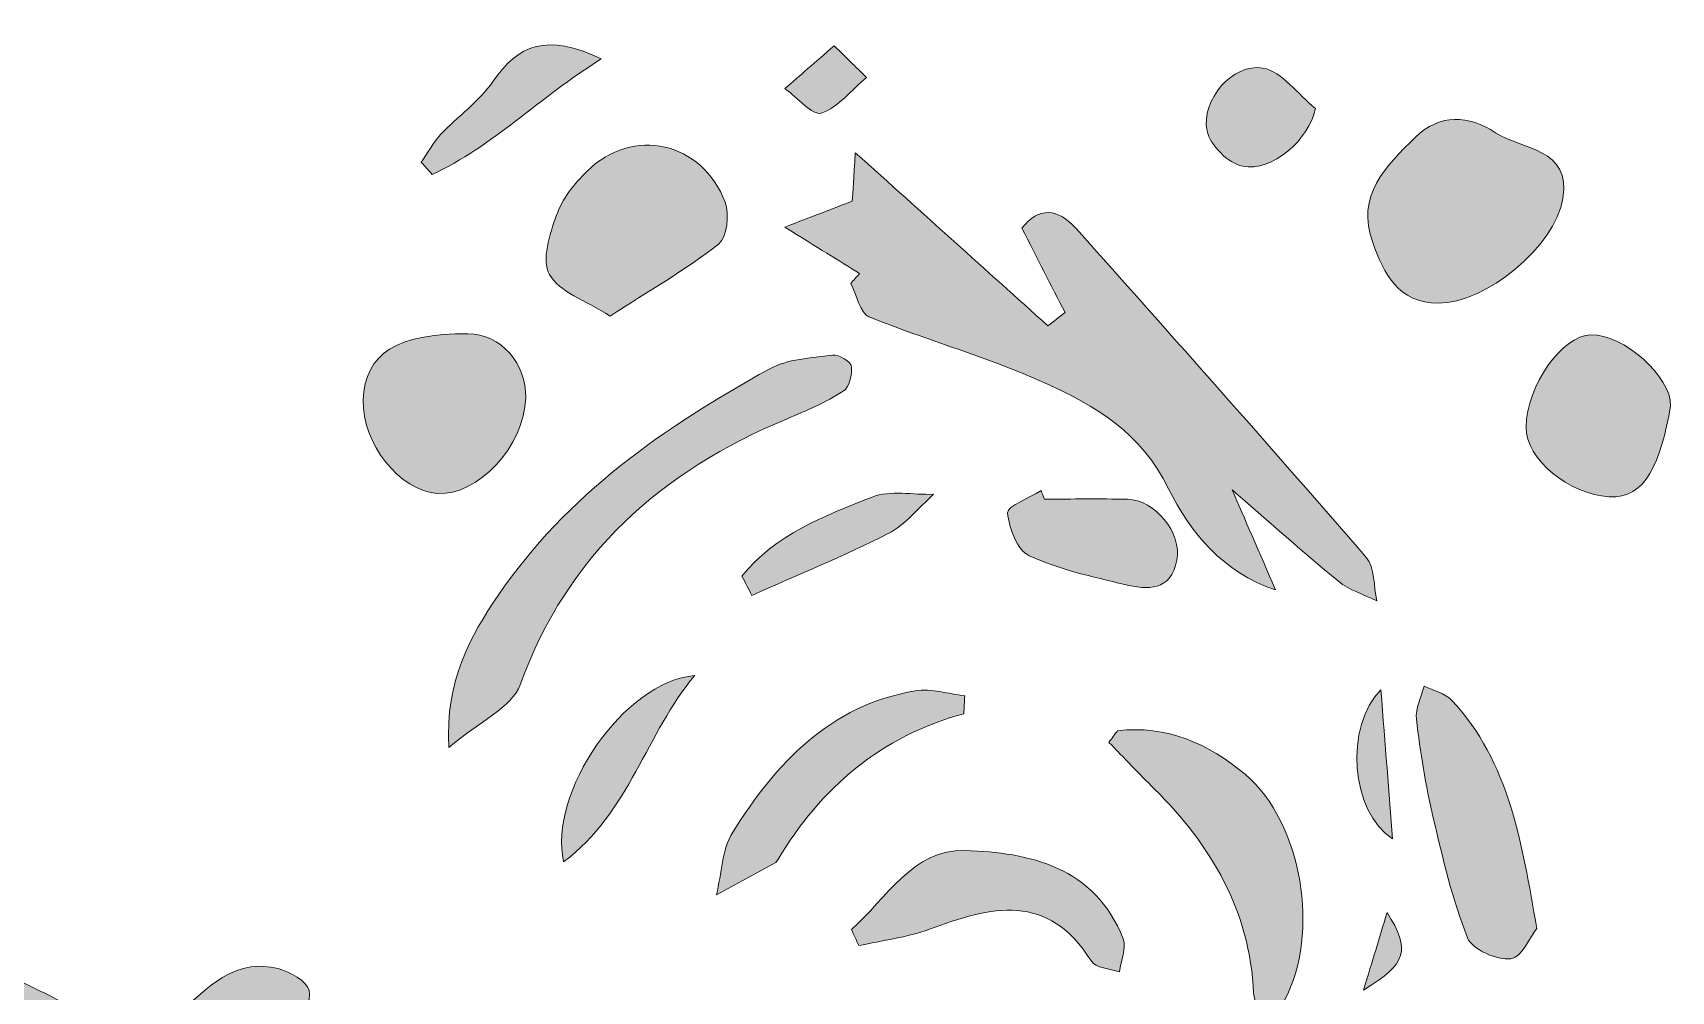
# Model space of a CAD drawing. Header units: centimetres. Extents: x -3.2 to 24.3, y 7.3 to 22.4.
# Drawn here: x 1.26 to 5.008, y 18.617 to 20.809 of the extents above; entities that cross this region are included whole.
import ezdxf

# ---------------------------------------------------------------- set-up
doc = ezdxf.new("R2010")
doc.units = ezdxf.units.CM
doc.header["$MEASUREMENT"] = 0
doc.layers.add('Layer 1', color=7, linetype='Continuous', lineweight=0)

msp = doc.modelspace()

# ---------------------------------------------------------------- hatches: boundary and pattern name
at = {"layer": 'Layer 1', "true_color": 0x000000, "transparency": 33554687}
h = msp.add_hatch(color=18, dxfattribs=at)
h.dxf.hatch_style = 2
edge = h.paths.add_edge_path()
edge.add_spline(control_points=[(2.5601, 20.7492), (2.4165, 20.6603), (2.3116, 20.5484), (2.1735, 20.4853), (2.1651, 20.4945), (2.1568, 20.5036), (2.1484, 20.5128), (2.1628, 20.534), (2.1748, 20.5577), (2.1922, 20.5761), (2.2315, 20.6178), (2.2812, 20.6517), (2.3128, 20.6982), (2.3694, 20.7815), (2.4357, 20.8091), (2.5601, 20.7492)], knot_values=[0, 0, 0, 0, 1, 1, 1, 2, 2, 2, 3, 3, 3, 4, 4, 4, 5, 5, 5, 5], degree=3, periodic=0)
h = msp.add_hatch(color=18, dxfattribs=at)
h.dxf.hatch_style = 2
edge = h.paths.add_edge_path()
edge.add_spline(control_points=[(3.093, 20.7793), (3.1267, 20.7465), (3.1469, 20.7269), (3.1671, 20.7072), (3.133, 20.6784), (3.1026, 20.6389), (3.0633, 20.6254), (3.0443, 20.6189), (3.0085, 20.6612), (2.9803, 20.6814), (3.0147, 20.7113), (3.0491, 20.7412), (3.093, 20.7793)], knot_values=[0, 0, 0, 0, 1, 1, 1, 2, 2, 2, 3, 3, 3, 4, 4, 4, 4], degree=3, periodic=0)
h = msp.add_hatch(color=18, dxfattribs=at)
h.dxf.hatch_style = 2
edge = h.paths.add_edge_path()
edge.add_spline(control_points=[(4.194, 20.6358), (4.1797, 20.5645), (4.0945, 20.4909), (4.0276, 20.5037), (3.9953, 20.5098), (3.9528, 20.5523), (3.9461, 20.5848), (3.9315, 20.6548), (4.0052, 20.7406), (4.0736, 20.7283), (4.1178, 20.7203), (4.1542, 20.6682), (4.194, 20.6358)], knot_values=[0, 0, 0, 0, 1, 1, 1, 2, 2, 2, 3, 3, 3, 4, 4, 4, 4], degree=3, periodic=0)
h = msp.add_hatch(color=18, dxfattribs=at)
h.dxf.hatch_style = 2
edge = h.paths.add_edge_path()
edge.add_spline(control_points=[(4.4756, 20.191), (4.3828, 20.1905), (4.3514, 20.2586), (4.3253, 20.3291), (4.2853, 20.437), (4.3559, 20.5041), (4.4222, 20.5696), (4.4786, 20.6252), (4.5446, 20.6211), (4.6062, 20.5805), (4.6669, 20.5406), (4.779, 20.5466), (4.7603, 20.43), (4.7428, 20.32), (4.5814, 20.189), (4.4756, 20.191)], knot_values=[0, 0, 0, 0, 1, 1, 1, 2, 2, 2, 3, 3, 3, 4, 4, 4, 5, 5, 5, 5], degree=3, periodic=0)
h = msp.add_hatch(color=18, dxfattribs=at)
h.dxf.hatch_style = 2
edge = h.paths.add_edge_path()
edge.add_spline(control_points=[(2.5803, 20.1613), (2.523, 20.198), (2.4635, 20.2167), (2.4414, 20.2563), (2.4231, 20.2889), (2.4421, 20.3488), (2.4577, 20.3919), (2.4712, 20.4293), (2.4988, 20.4644), (2.5278, 20.4929), (2.6321, 20.5954), (2.7913, 20.5603), (2.8436, 20.4214), (2.8539, 20.394), (2.8479, 20.3406), (2.8287, 20.3257), (2.7527, 20.2667), (2.6684, 20.2182), (2.5803, 20.1613)], knot_values=[0, 0, 0, 0, 1, 1, 1, 2, 2, 2, 3, 3, 3, 4, 4, 4, 5, 5, 5, 6, 6, 6, 6], degree=3, periodic=0)
h = msp.add_hatch(color=18, dxfattribs=at)
h.dxf.hatch_style = 2
edge = h.paths.add_edge_path()
edge.add_spline(control_points=[(3.1512, 20.2583), (3.1035, 20.2879), (3.0557, 20.3175), (2.9798, 20.3646), (3.046, 20.3901), (3.0858, 20.4054), (3.1344, 20.424), (3.1357, 20.4443), (3.1377, 20.4766), (3.1413, 20.5349), (3.2986, 20.3936), (3.4403, 20.2662), (3.582, 20.1389), (3.5951, 20.149), (3.6082, 20.159), (3.6213, 20.169), (3.5893, 20.2316), (3.5573, 20.2941), (3.5226, 20.3619), (3.5605, 20.4128), (3.6061, 20.4068), (3.646, 20.3621), (3.8691, 20.1123), (4.0914, 19.8617), (4.3107, 19.6086), (4.3304, 19.5859), (4.327, 19.5431), (4.3343, 19.5096), (4.3048, 19.5244), (4.2715, 19.5344), (4.2466, 19.5547), (4.1621, 19.624), (4.0806, 19.6969), (4.0034, 19.7637), (4.0314, 19.6994), (4.0658, 19.6204), (4.103, 19.5349), (3.9825, 19.5743), (3.9058, 19.6679), (3.8582, 19.7661), (3.7957, 19.8949), (3.6895, 19.9567), (3.5745, 20.0085), (3.4442, 20.0672), (3.305, 20.106), (3.1722, 20.1597), (3.1516, 20.1681), (3.1444, 20.2098), (3.131, 20.236), (3.1377, 20.2434), (3.1445, 20.2509), (3.1512, 20.2583)], knot_values=[0, 0, 0, 0, 1, 1, 1, 2, 2, 2, 3, 3, 3, 4, 4, 4, 5, 5, 5, 6, 6, 6, 7, 7, 7, 8, 8, 8, 9, 9, 9, 10, 10, 10, 11, 11, 11, 12, 12, 12, 13, 13, 13, 14, 14, 14, 15, 15, 15, 16, 16, 16, 17, 17, 17, 17], degree=3, periodic=0)
h = msp.add_hatch(color=18, dxfattribs=at)
h.dxf.hatch_style = 2
edge = h.paths.add_edge_path()
edge.add_spline(control_points=[(2.0155, 19.9691), (2.0196, 20.0756), (2.0926, 20.1217), (2.2557, 20.1207), (2.3297, 20.1202), (2.3891, 20.0539), (2.3873, 19.9738), (2.3848, 19.8648), (2.2782, 19.7496), (2.1852, 19.7555), (2.0994, 19.7609), (2.0116, 19.8714), (2.0155, 19.9691)], knot_values=[0, 0, 0, 0, 1, 1, 1, 2, 2, 2, 3, 3, 3, 4, 4, 4, 4], degree=3, periodic=0)
h = msp.add_hatch(color=18, dxfattribs=at)
h.dxf.hatch_style = 2
edge = h.paths.add_edge_path()
edge.add_spline(control_points=[(5.0067, 19.9562), (4.9838, 19.8247), (4.9496, 19.7432), (4.8659, 19.7479), (4.7756, 19.7531), (4.6746, 19.8333), (4.6759, 19.9073), (4.6776, 20.0026), (4.7578, 20.1166), (4.8243, 20.1184), (4.8982, 20.1204), (5.0081, 20.0228), (5.0067, 19.9562)], knot_values=[0, 0, 0, 0, 1, 1, 1, 2, 2, 2, 3, 3, 3, 4, 4, 4, 4], degree=3, periodic=0)
h = msp.add_hatch(color=18, dxfattribs=at)
h.dxf.hatch_style = 2
edge = h.paths.add_edge_path()
edge.add_spline(control_points=[(2.2114, 19.1745), (2.2025, 19.3285), (2.2615, 19.4297), (2.324, 19.5218), (2.4803, 19.7522), (2.7043, 19.9075), (2.9441, 20.0398), (2.986, 20.063), (3.0404, 20.0654), (3.0898, 20.0718), (3.1035, 20.0736), (3.1311, 20.0569), (3.1325, 20.0462), (3.1348, 20.0277), (3.1274, 19.998), (3.1138, 19.9894), (3.0737, 19.9639), (3.0292, 19.9447), (2.9851, 19.9263), (2.6986, 19.8067), (2.484, 19.6188), (2.3746, 19.3181), (2.3558, 19.2662), (2.2819, 19.2343), (2.2114, 19.1745)], knot_values=[0, 0, 0, 0, 1, 1, 1, 2, 2, 2, 3, 3, 3, 4, 4, 4, 5, 5, 5, 6, 6, 6, 7, 7, 7, 8, 8, 8, 8], degree=3, periodic=0)
h = msp.add_hatch(color=18, dxfattribs=at)
h.dxf.hatch_style = 2
edge = h.paths.add_edge_path()
edge.add_spline(control_points=[(2.8819, 19.5666), (2.9584, 19.6607), (3.0701, 19.7047), (3.1796, 19.7471), (3.2212, 19.7632), (3.2733, 19.7522), (3.3206, 19.7535), (3.2862, 19.723), (3.2562, 19.6839), (3.2166, 19.6637), (3.1149, 19.6121), (3.009, 19.5689), (2.9047, 19.5223), (2.8971, 19.5371), (2.8895, 19.5518), (2.8819, 19.5666)], knot_values=[0, 0, 0, 0, 1, 1, 1, 2, 2, 2, 3, 3, 3, 4, 4, 4, 5, 5, 5, 5], degree=3, periodic=0)
h = msp.add_hatch(color=18, dxfattribs=at)
h.dxf.hatch_style = 2
edge = h.paths.add_edge_path()
edge.add_spline(control_points=[(3.5742, 19.7426), (3.6375, 19.7426), (3.7008, 19.7434), (3.7641, 19.7423), (3.8263, 19.7413), (3.8888, 19.6655), (3.8771, 19.6029), (3.8638, 19.5317), (3.8097, 19.5346), (3.7577, 19.5472), (3.6836, 19.5652), (3.6076, 19.5813), (3.5392, 19.6129), (3.5118, 19.6255), (3.4927, 19.6763), (3.4897, 19.7114), (3.4885, 19.726), (3.5392, 19.745), (3.5663, 19.762), (3.569, 19.7555), (3.5716, 19.749), (3.5742, 19.7426)], knot_values=[0, 0, 0, 0, 1, 1, 1, 2, 2, 2, 3, 3, 3, 4, 4, 4, 5, 5, 5, 6, 6, 6, 7, 7, 7, 7], degree=3, periodic=0)
h = msp.add_hatch(color=18, dxfattribs=at)
h.dxf.hatch_style = 2
edge = h.paths.add_edge_path()
edge.add_spline(control_points=[(2.774, 19.3392), (2.6632, 19.208), (2.6253, 19.0261), (2.474, 18.9128), (2.4379, 19.0703), (2.6109, 19.3242), (2.774, 19.3392)], knot_values=[0, 0, 0, 0, 1, 1, 1, 2, 2, 2, 2], degree=3, periodic=0)
h = msp.add_hatch(color=18, dxfattribs=at)
h.dxf.hatch_style = 2
edge = h.paths.add_edge_path()
edge.add_spline(control_points=[(3.3896, 19.2517), (3.1993, 19.1999), (3.0628, 19.082), (2.9638, 18.9178), (2.9622, 18.9151), (2.9604, 18.9118), (2.9578, 18.9104), (2.9132, 18.886), (2.8685, 18.8619), (2.8239, 18.8378), (2.8355, 18.8857), (2.8359, 18.9407), (2.8608, 18.9804), (2.9597, 19.1383), (3.083, 19.2711), (3.279, 19.304), (3.3149, 19.31), (3.354, 19.2969), (3.3917, 19.2927), (3.391, 19.279), (3.3903, 19.2654), (3.3896, 19.2517)], knot_values=[0, 0, 0, 0, 1, 1, 1, 2, 2, 2, 3, 3, 3, 4, 4, 4, 5, 5, 5, 6, 6, 6, 7, 7, 7, 7], degree=3, periodic=0)
h = msp.add_hatch(color=18, dxfattribs=at)
h.dxf.hatch_style = 2
edge = h.paths.add_edge_path()
edge.add_spline(control_points=[(4.3438, 19.3064), (4.3539, 19.1772), (4.3622, 19.0712), (4.3705, 18.9652), (4.275, 19.0272), (4.2598, 19.2233), (4.3438, 19.3064)], knot_values=[0, 0, 0, 0, 1, 1, 1, 2, 2, 2, 2], degree=3, periodic=0)
h = msp.add_hatch(color=18, dxfattribs=at)
h.dxf.hatch_style = 2
edge = h.paths.add_edge_path()
edge.add_spline(control_points=[(4.7005, 18.7605), (4.6859, 18.742), (4.666, 18.6937), (4.6412, 18.6911), (4.609, 18.6877), (4.5527, 18.7124), (4.5421, 18.7391), (4.5071, 18.8272), (4.4853, 18.921), (4.4636, 19.0138), (4.4463, 19.088), (4.4341, 19.1636), (4.425, 19.2392), (4.4221, 19.2634), (4.4364, 19.2897), (4.4428, 19.315), (4.4641, 19.3042), (4.4907, 19.2984), (4.506, 19.282), (4.638, 19.1409), (4.6654, 18.9595), (4.7005, 18.7605)], knot_values=[0, 0, 0, 0, 1, 1, 1, 2, 2, 2, 3, 3, 3, 4, 4, 4, 5, 5, 5, 6, 6, 6, 7, 7, 7, 7], degree=3, periodic=0)
h = msp.add_hatch(color=18, dxfattribs=at)
h.dxf.hatch_style = 2
edge = h.paths.add_edge_path()
edge.add_spline(control_points=[(3.7411, 19.2127), (3.8525, 19.2262), (3.9506, 19.183), (4.0331, 19.1131), (4.1644, 19.0018), (4.205, 18.7491), (4.1233, 18.5964), (4.1137, 18.5784), (4.0895, 18.5683), (4.072, 18.5546), (4.0653, 18.5739), (4.0536, 18.593), (4.0527, 18.6126), (4.0439, 18.801), (3.9562, 18.9504), (3.8258, 19.0795), (3.7904, 19.1145), (3.7562, 19.1506), (3.7215, 19.1862), (3.728, 19.195), (3.7346, 19.2039), (3.7411, 19.2127)], knot_values=[0, 0, 0, 0, 1, 1, 1, 2, 2, 2, 3, 3, 3, 4, 4, 4, 5, 5, 5, 6, 6, 6, 7, 7, 7, 7], degree=3, periodic=0)
h = msp.add_hatch(color=18, dxfattribs=at)
h.dxf.hatch_style = 2
edge = h.paths.add_edge_path()
edge.add_spline(control_points=[(3.1325, 18.7578), (3.2122, 18.8286), (3.2733, 18.9426), (3.3924, 18.9389), (3.5392, 18.9343), (3.6899, 18.9016), (3.7541, 18.7368), (3.7623, 18.7159), (3.7489, 18.6866), (3.7455, 18.6612), (3.7236, 18.6689), (3.6909, 18.67), (3.6814, 18.6854), (3.5831, 18.8447), (3.4509, 18.8111), (3.3109, 18.7589), (3.2595, 18.7397), (3.2034, 18.7334), (3.1494, 18.7212), (3.1438, 18.7334), (3.1381, 18.7456), (3.1325, 18.7578)], knot_values=[0, 0, 0, 0, 1, 1, 1, 2, 2, 2, 3, 3, 3, 4, 4, 4, 5, 5, 5, 6, 6, 6, 7, 7, 7, 7], degree=3, periodic=0)
h = msp.add_hatch(color=18, dxfattribs=at)
h.dxf.hatch_style = 2
edge = h.paths.add_edge_path()
edge.add_spline(control_points=[(4.3041, 18.6194), (4.3252, 18.6891), (4.3391, 18.735), (4.3578, 18.7969), (4.4126, 18.7108), (4.4042, 18.6809), (4.3041, 18.6194)], knot_values=[0, 0, 0, 0, 1, 1, 1, 2, 2, 2, 2], degree=3, periodic=0)
h = msp.add_hatch(color=18, dxfattribs=at)
h.dxf.hatch_style = 2
edge = h.paths.add_edge_path()
edge.add_spline(control_points=[(1.2104, 18.6504), (1.2692, 18.6199), (1.3247, 18.5961), (1.375, 18.5641), (1.4831, 18.4953), (1.5148, 18.4946), (1.6104, 18.5814), (1.6709, 18.6363), (1.7309, 18.6921), (1.8209, 18.6686), (1.8483, 18.6615), (1.8862, 18.6403), (1.8917, 18.6186), (1.8974, 18.5958), (1.8776, 18.5536), (1.856, 18.539), (1.7543, 18.47), (1.6484, 18.4071), (1.5434, 18.343), (1.4554, 18.2893), (1.3759, 18.318), (1.3049, 18.3762), (1.2506, 18.4206), (1.2, 18.4702), (1.1532, 18.5224), (1.137, 18.5404), (1.1238, 18.5796), (1.1327, 18.5971), (1.1443, 18.6199), (1.1794, 18.6306), (1.2104, 18.6504)], knot_values=[0, 0, 0, 0, 1, 1, 1, 2, 2, 2, 3, 3, 3, 4, 4, 4, 5, 5, 5, 6, 6, 6, 7, 7, 7, 8, 8, 8, 9, 9, 9, 10, 10, 10, 10], degree=3, periodic=0)

# ---------------------------------------------------------------- linework, layer by layer
at = {"layer": 'Layer 1', "color": 18, "lineweight": 0, "true_color": 0x000000}
for points, knots in [([(2.5601, 20.7492), (2.4165, 20.6603), (2.3116, 20.5484), (2.1735, 20.4853), (2.1651, 20.4945), (2.1568, 20.5036), (2.1484, 20.5128), (2.1628, 20.534), (2.1748, 20.5577), (2.1922, 20.5761), (2.2315, 20.6178), (2.2812, 20.6517), (2.3128, 20.6982), (2.3694, 20.7815), (2.4357, 20.8091), (2.5601, 20.7492)], [0, 0, 0, 0, 1, 1, 1, 2, 2, 2, 3, 3, 3, 4, 4, 4, 5, 5, 5, 5]), ([(2.5601, 20.7492), (2.4165, 20.6603), (2.3116, 20.5484), (2.1735, 20.4853), (2.1651, 20.4945), (2.1568, 20.5036), (2.1484, 20.5128), (2.1628, 20.534), (2.1748, 20.5577), (2.1922, 20.5761), (2.2315, 20.6178), (2.2812, 20.6517), (2.3128, 20.6982), (2.3694, 20.7815), (2.4357, 20.8091), (2.5601, 20.7492)], [0, 0, 0, 0, 1, 1, 1, 2, 2, 2, 3, 3, 3, 4, 4, 4, 5, 5, 5, 5]), ([(3.093, 20.7793), (3.1267, 20.7465), (3.1469, 20.7269), (3.1671, 20.7072), (3.133, 20.6784), (3.1026, 20.6389), (3.0633, 20.6254), (3.0443, 20.6189), (3.0085, 20.6612), (2.9803, 20.6814), (3.0147, 20.7113), (3.0491, 20.7412), (3.093, 20.7793)], [0, 0, 0, 0, 1, 1, 1, 2, 2, 2, 3, 3, 3, 4, 4, 4, 4]), ([(3.093, 20.7793), (3.1267, 20.7465), (3.1469, 20.7269), (3.1671, 20.7072), (3.133, 20.6784), (3.1026, 20.6389), (3.0633, 20.6254), (3.0443, 20.6189), (3.0085, 20.6612), (2.9803, 20.6814), (3.0147, 20.7113), (3.0491, 20.7412), (3.093, 20.7793)], [0, 0, 0, 0, 1, 1, 1, 2, 2, 2, 3, 3, 3, 4, 4, 4, 4]), ([(4.194, 20.6358), (4.1797, 20.5645), (4.0945, 20.4909), (4.0276, 20.5037), (3.9953, 20.5098), (3.9528, 20.5523), (3.9461, 20.5848), (3.9315, 20.6548), (4.0052, 20.7406), (4.0736, 20.7283), (4.1178, 20.7203), (4.1542, 20.6682), (4.194, 20.6358)], [0, 0, 0, 0, 1, 1, 1, 2, 2, 2, 3, 3, 3, 4, 4, 4, 4]), ([(4.194, 20.6358), (4.1797, 20.5645), (4.0945, 20.4909), (4.0276, 20.5037), (3.9953, 20.5098), (3.9528, 20.5523), (3.9461, 20.5848), (3.9315, 20.6548), (4.0052, 20.7406), (4.0736, 20.7283), (4.1178, 20.7203), (4.1542, 20.6682), (4.194, 20.6358)], [0, 0, 0, 0, 1, 1, 1, 2, 2, 2, 3, 3, 3, 4, 4, 4, 4]), ([(4.4756, 20.191), (4.3828, 20.1905), (4.3514, 20.2586), (4.3253, 20.3291), (4.2853, 20.437), (4.3559, 20.5041), (4.4222, 20.5696), (4.4786, 20.6252), (4.5446, 20.6211), (4.6062, 20.5805), (4.6669, 20.5406), (4.779, 20.5466), (4.7603, 20.43), (4.7428, 20.32), (4.5814, 20.189), (4.4756, 20.191)], [0, 0, 0, 0, 1, 1, 1, 2, 2, 2, 3, 3, 3, 4, 4, 4, 5, 5, 5, 5]), ([(4.4756, 20.191), (4.3828, 20.1905), (4.3514, 20.2586), (4.3253, 20.3291), (4.2853, 20.437), (4.3559, 20.5041), (4.4222, 20.5696), (4.4786, 20.6252), (4.5446, 20.6211), (4.6062, 20.5805), (4.6669, 20.5406), (4.779, 20.5466), (4.7603, 20.43), (4.7428, 20.32), (4.5814, 20.189), (4.4756, 20.191)], [0, 0, 0, 0, 1, 1, 1, 2, 2, 2, 3, 3, 3, 4, 4, 4, 5, 5, 5, 5]), ([(2.5803, 20.1613), (2.523, 20.198), (2.4635, 20.2167), (2.4414, 20.2563), (2.4231, 20.2889), (2.4421, 20.3488), (2.4577, 20.3919), (2.4712, 20.4293), (2.4988, 20.4644), (2.5278, 20.4929), (2.6321, 20.5954), (2.7913, 20.5603), (2.8436, 20.4214), (2.8539, 20.394), (2.8479, 20.3406), (2.8287, 20.3257), (2.7527, 20.2667), (2.6684, 20.2182), (2.5803, 20.1613)], [0, 0, 0, 0, 1, 1, 1, 2, 2, 2, 3, 3, 3, 4, 4, 4, 5, 5, 5, 6, 6, 6, 6]), ([(2.5803, 20.1613), (2.523, 20.198), (2.4635, 20.2167), (2.4414, 20.2563), (2.4231, 20.2889), (2.4421, 20.3488), (2.4577, 20.3919), (2.4712, 20.4293), (2.4988, 20.4644), (2.5278, 20.4929), (2.6321, 20.5954), (2.7913, 20.5603), (2.8436, 20.4214), (2.8539, 20.394), (2.8479, 20.3406), (2.8287, 20.3257), (2.7527, 20.2667), (2.6684, 20.2182), (2.5803, 20.1613)], [0, 0, 0, 0, 1, 1, 1, 2, 2, 2, 3, 3, 3, 4, 4, 4, 5, 5, 5, 6, 6, 6, 6]), ([(3.1512, 20.2583), (3.1035, 20.2879), (3.0557, 20.3175), (2.9798, 20.3646), (3.046, 20.3901), (3.0858, 20.4054), (3.1344, 20.424), (3.1357, 20.4443), (3.1377, 20.4766), (3.1413, 20.5349), (3.2986, 20.3936), (3.4403, 20.2662), (3.582, 20.1389), (3.5951, 20.149), (3.6082, 20.159), (3.6213, 20.169), (3.5893, 20.2316), (3.5573, 20.2941), (3.5226, 20.3619), (3.5605, 20.4128), (3.6061, 20.4068), (3.646, 20.3621), (3.8691, 20.1123), (4.0914, 19.8617), (4.3107, 19.6086), (4.3304, 19.5859), (4.327, 19.5431), (4.3343, 19.5096), (4.3048, 19.5244), (4.2715, 19.5344), (4.2466, 19.5547), (4.1621, 19.624), (4.0806, 19.6969), (4.0034, 19.7637), (4.0314, 19.6994), (4.0658, 19.6204), (4.103, 19.5349), (3.9825, 19.5743), (3.9058, 19.6679), (3.8582, 19.7661), (3.7957, 19.8949), (3.6895, 19.9567), (3.5745, 20.0085), (3.4442, 20.0672), (3.305, 20.106), (3.1722, 20.1597), (3.1516, 20.1681), (3.1444, 20.2098), (3.131, 20.236), (3.1377, 20.2434), (3.1445, 20.2509), (3.1512, 20.2583)], [0, 0, 0, 0, 1, 1, 1, 2, 2, 2, 3, 3, 3, 4, 4, 4, 5, 5, 5, 6, 6, 6, 7, 7, 7, 8, 8, 8, 9, 9, 9, 10, 10, 10, 11, 11, 11, 12, 12, 12, 13, 13, 13, 14, 14, 14, 15, 15, 15, 16, 16, 16, 17, 17, 17, 17]), ([(3.1512, 20.2583), (3.1035, 20.2879), (3.0557, 20.3175), (2.9798, 20.3646), (3.046, 20.3901), (3.0858, 20.4054), (3.1344, 20.424), (3.1357, 20.4443), (3.1377, 20.4766), (3.1413, 20.5349), (3.2986, 20.3936), (3.4403, 20.2662), (3.582, 20.1389), (3.5951, 20.149), (3.6082, 20.159), (3.6213, 20.169), (3.5893, 20.2316), (3.5573, 20.2941), (3.5226, 20.3619), (3.5605, 20.4128), (3.6061, 20.4068), (3.646, 20.3621), (3.8691, 20.1123), (4.0914, 19.8617), (4.3107, 19.6086), (4.3304, 19.5859), (4.327, 19.5431), (4.3343, 19.5096), (4.3048, 19.5244), (4.2715, 19.5344), (4.2466, 19.5547), (4.1621, 19.624), (4.0806, 19.6969), (4.0034, 19.7637), (4.0314, 19.6994), (4.0658, 19.6204), (4.103, 19.5349), (3.9825, 19.5743), (3.9058, 19.6679), (3.8582, 19.7661), (3.7957, 19.8949), (3.6895, 19.9567), (3.5745, 20.0085), (3.4442, 20.0672), (3.305, 20.106), (3.1722, 20.1597), (3.1516, 20.1681), (3.1444, 20.2098), (3.131, 20.236), (3.1377, 20.2434), (3.1445, 20.2509), (3.1512, 20.2583)], [0, 0, 0, 0, 1, 1, 1, 2, 2, 2, 3, 3, 3, 4, 4, 4, 5, 5, 5, 6, 6, 6, 7, 7, 7, 8, 8, 8, 9, 9, 9, 10, 10, 10, 11, 11, 11, 12, 12, 12, 13, 13, 13, 14, 14, 14, 15, 15, 15, 16, 16, 16, 17, 17, 17, 17]), ([(2.0155, 19.9691), (2.0196, 20.0756), (2.0926, 20.1217), (2.2557, 20.1207), (2.3297, 20.1202), (2.3891, 20.0539), (2.3873, 19.9738), (2.3848, 19.8648), (2.2782, 19.7496), (2.1852, 19.7555), (2.0994, 19.7609), (2.0116, 19.8714), (2.0155, 19.9691)], [0, 0, 0, 0, 1, 1, 1, 2, 2, 2, 3, 3, 3, 4, 4, 4, 4]), ([(2.0155, 19.9691), (2.0196, 20.0756), (2.0926, 20.1217), (2.2557, 20.1207), (2.3297, 20.1202), (2.3891, 20.0539), (2.3873, 19.9738), (2.3848, 19.8648), (2.2782, 19.7496), (2.1852, 19.7555), (2.0994, 19.7609), (2.0116, 19.8714), (2.0155, 19.9691)], [0, 0, 0, 0, 1, 1, 1, 2, 2, 2, 3, 3, 3, 4, 4, 4, 4]), ([(5.0067, 19.9562), (4.9838, 19.8247), (4.9496, 19.7432), (4.8659, 19.7479), (4.7756, 19.7531), (4.6746, 19.8333), (4.6759, 19.9073), (4.6776, 20.0026), (4.7578, 20.1166), (4.8243, 20.1184), (4.8982, 20.1204), (5.0081, 20.0228), (5.0067, 19.9562)], [0, 0, 0, 0, 1, 1, 1, 2, 2, 2, 3, 3, 3, 4, 4, 4, 4]), ([(5.0067, 19.9562), (4.9838, 19.8247), (4.9496, 19.7432), (4.8659, 19.7479), (4.7756, 19.7531), (4.6746, 19.8333), (4.6759, 19.9073), (4.6776, 20.0026), (4.7578, 20.1166), (4.8243, 20.1184), (4.8982, 20.1204), (5.0081, 20.0228), (5.0067, 19.9562)], [0, 0, 0, 0, 1, 1, 1, 2, 2, 2, 3, 3, 3, 4, 4, 4, 4]), ([(2.2114, 19.1745), (2.2025, 19.3285), (2.2615, 19.4297), (2.324, 19.5218), (2.4803, 19.7522), (2.7043, 19.9075), (2.9441, 20.0398), (2.986, 20.063), (3.0404, 20.0654), (3.0898, 20.0718), (3.1035, 20.0736), (3.1311, 20.0569), (3.1325, 20.0462), (3.1348, 20.0277), (3.1274, 19.998), (3.1138, 19.9894), (3.0737, 19.9639), (3.0292, 19.9447), (2.9851, 19.9263), (2.6986, 19.8067), (2.484, 19.6188), (2.3746, 19.3181), (2.3558, 19.2662), (2.2819, 19.2343), (2.2114, 19.1745)], [0, 0, 0, 0, 1, 1, 1, 2, 2, 2, 3, 3, 3, 4, 4, 4, 5, 5, 5, 6, 6, 6, 7, 7, 7, 8, 8, 8, 8]), ([(2.2114, 19.1745), (2.2025, 19.3285), (2.2615, 19.4297), (2.324, 19.5218), (2.4803, 19.7522), (2.7043, 19.9075), (2.9441, 20.0398), (2.986, 20.063), (3.0404, 20.0654), (3.0898, 20.0718), (3.1035, 20.0736), (3.1311, 20.0569), (3.1325, 20.0462), (3.1348, 20.0277), (3.1274, 19.998), (3.1138, 19.9894), (3.0737, 19.9639), (3.0292, 19.9447), (2.9851, 19.9263), (2.6986, 19.8067), (2.484, 19.6188), (2.3746, 19.3181), (2.3558, 19.2662), (2.2819, 19.2343), (2.2114, 19.1745)], [0, 0, 0, 0, 1, 1, 1, 2, 2, 2, 3, 3, 3, 4, 4, 4, 5, 5, 5, 6, 6, 6, 7, 7, 7, 8, 8, 8, 8]), ([(2.8819, 19.5666), (2.9584, 19.6607), (3.0701, 19.7047), (3.1796, 19.7471), (3.2212, 19.7632), (3.2733, 19.7522), (3.3206, 19.7535), (3.2862, 19.723), (3.2562, 19.6839), (3.2166, 19.6637), (3.1149, 19.6121), (3.009, 19.5689), (2.9047, 19.5223), (2.8971, 19.5371), (2.8895, 19.5518), (2.8819, 19.5666)], [0, 0, 0, 0, 1, 1, 1, 2, 2, 2, 3, 3, 3, 4, 4, 4, 5, 5, 5, 5]), ([(2.8819, 19.5666), (2.9584, 19.6607), (3.0701, 19.7047), (3.1796, 19.7471), (3.2212, 19.7632), (3.2733, 19.7522), (3.3206, 19.7535), (3.2862, 19.723), (3.2562, 19.6839), (3.2166, 19.6637), (3.1149, 19.6121), (3.009, 19.5689), (2.9047, 19.5223), (2.8971, 19.5371), (2.8895, 19.5518), (2.8819, 19.5666)], [0, 0, 0, 0, 1, 1, 1, 2, 2, 2, 3, 3, 3, 4, 4, 4, 5, 5, 5, 5]), ([(3.5742, 19.7426), (3.6375, 19.7426), (3.7008, 19.7434), (3.7641, 19.7423), (3.8263, 19.7413), (3.8888, 19.6655), (3.8771, 19.6029), (3.8638, 19.5317), (3.8097, 19.5346), (3.7577, 19.5472), (3.6836, 19.5652), (3.6076, 19.5813), (3.5392, 19.6129), (3.5118, 19.6255), (3.4927, 19.6763), (3.4897, 19.7114), (3.4885, 19.726), (3.5392, 19.745), (3.5663, 19.762), (3.569, 19.7555), (3.5716, 19.749), (3.5742, 19.7426)], [0, 0, 0, 0, 1, 1, 1, 2, 2, 2, 3, 3, 3, 4, 4, 4, 5, 5, 5, 6, 6, 6, 7, 7, 7, 7]), ([(3.5742, 19.7426), (3.6375, 19.7426), (3.7008, 19.7434), (3.7641, 19.7423), (3.8263, 19.7413), (3.8888, 19.6655), (3.8771, 19.6029), (3.8638, 19.5317), (3.8097, 19.5346), (3.7577, 19.5472), (3.6836, 19.5652), (3.6076, 19.5813), (3.5392, 19.6129), (3.5118, 19.6255), (3.4927, 19.6763), (3.4897, 19.7114), (3.4885, 19.726), (3.5392, 19.745), (3.5663, 19.762), (3.569, 19.7555), (3.5716, 19.749), (3.5742, 19.7426)], [0, 0, 0, 0, 1, 1, 1, 2, 2, 2, 3, 3, 3, 4, 4, 4, 5, 5, 5, 6, 6, 6, 7, 7, 7, 7]), ([(2.774, 19.3392), (2.6632, 19.208), (2.6253, 19.0261), (2.474, 18.9128), (2.4379, 19.0703), (2.6109, 19.3242), (2.774, 19.3392)], [0, 0, 0, 0, 1, 1, 1, 2, 2, 2, 2]), ([(2.774, 19.3392), (2.6632, 19.208), (2.6253, 19.0261), (2.474, 18.9128), (2.4379, 19.0703), (2.6109, 19.3242), (2.774, 19.3392)], [0, 0, 0, 0, 1, 1, 1, 2, 2, 2, 2]), ([(3.3896, 19.2517), (3.1993, 19.1999), (3.0628, 19.082), (2.9638, 18.9178), (2.9622, 18.9151), (2.9604, 18.9118), (2.9578, 18.9104), (2.9132, 18.886), (2.8685, 18.8619), (2.8239, 18.8378), (2.8355, 18.8857), (2.8359, 18.9407), (2.8608, 18.9804), (2.9597, 19.1383), (3.083, 19.2711), (3.279, 19.304), (3.3149, 19.31), (3.354, 19.2969), (3.3917, 19.2927), (3.391, 19.279), (3.3903, 19.2654), (3.3896, 19.2517)], [0, 0, 0, 0, 1, 1, 1, 2, 2, 2, 3, 3, 3, 4, 4, 4, 5, 5, 5, 6, 6, 6, 7, 7, 7, 7]), ([(3.3896, 19.2517), (3.1993, 19.1999), (3.0628, 19.082), (2.9638, 18.9178), (2.9622, 18.9151), (2.9604, 18.9118), (2.9578, 18.9104), (2.9132, 18.886), (2.8685, 18.8619), (2.8239, 18.8378), (2.8355, 18.8857), (2.8359, 18.9407), (2.8608, 18.9804), (2.9597, 19.1383), (3.083, 19.2711), (3.279, 19.304), (3.3149, 19.31), (3.354, 19.2969), (3.3917, 19.2927), (3.391, 19.279), (3.3903, 19.2654), (3.3896, 19.2517)], [0, 0, 0, 0, 1, 1, 1, 2, 2, 2, 3, 3, 3, 4, 4, 4, 5, 5, 5, 6, 6, 6, 7, 7, 7, 7]), ([(4.3438, 19.3064), (4.3539, 19.1772), (4.3622, 19.0712), (4.3705, 18.9652), (4.275, 19.0272), (4.2598, 19.2233), (4.3438, 19.3064)], [0, 0, 0, 0, 1, 1, 1, 2, 2, 2, 2]), ([(4.3438, 19.3064), (4.3539, 19.1772), (4.3622, 19.0712), (4.3705, 18.9652), (4.275, 19.0272), (4.2598, 19.2233), (4.3438, 19.3064)], [0, 0, 0, 0, 1, 1, 1, 2, 2, 2, 2]), ([(4.7005, 18.7605), (4.6859, 18.742), (4.666, 18.6937), (4.6412, 18.6911), (4.609, 18.6877), (4.5527, 18.7124), (4.5421, 18.7391), (4.5071, 18.8272), (4.4853, 18.921), (4.4636, 19.0138), (4.4463, 19.088), (4.4341, 19.1636), (4.425, 19.2392), (4.4221, 19.2634), (4.4364, 19.2897), (4.4428, 19.315), (4.4641, 19.3042), (4.4907, 19.2984), (4.506, 19.282), (4.638, 19.1409), (4.6654, 18.9595), (4.7005, 18.7605)], [0, 0, 0, 0, 1, 1, 1, 2, 2, 2, 3, 3, 3, 4, 4, 4, 5, 5, 5, 6, 6, 6, 7, 7, 7, 7]), ([(4.7005, 18.7605), (4.6859, 18.742), (4.666, 18.6937), (4.6412, 18.6911), (4.609, 18.6877), (4.5527, 18.7124), (4.5421, 18.7391), (4.5071, 18.8272), (4.4853, 18.921), (4.4636, 19.0138), (4.4463, 19.088), (4.4341, 19.1636), (4.425, 19.2392), (4.4221, 19.2634), (4.4364, 19.2897), (4.4428, 19.315), (4.4641, 19.3042), (4.4907, 19.2984), (4.506, 19.282), (4.638, 19.1409), (4.6654, 18.9595), (4.7005, 18.7605)], [0, 0, 0, 0, 1, 1, 1, 2, 2, 2, 3, 3, 3, 4, 4, 4, 5, 5, 5, 6, 6, 6, 7, 7, 7, 7]), ([(3.7411, 19.2127), (3.8525, 19.2262), (3.9506, 19.183), (4.0331, 19.1131), (4.1644, 19.0018), (4.205, 18.7491), (4.1233, 18.5964), (4.1137, 18.5784), (4.0895, 18.5683), (4.072, 18.5546), (4.0653, 18.5739), (4.0536, 18.593), (4.0527, 18.6126), (4.0439, 18.801), (3.9562, 18.9504), (3.8258, 19.0795), (3.7904, 19.1145), (3.7562, 19.1506), (3.7215, 19.1862), (3.728, 19.195), (3.7346, 19.2039), (3.7411, 19.2127)], [0, 0, 0, 0, 1, 1, 1, 2, 2, 2, 3, 3, 3, 4, 4, 4, 5, 5, 5, 6, 6, 6, 7, 7, 7, 7]), ([(3.7411, 19.2127), (3.8525, 19.2262), (3.9506, 19.183), (4.0331, 19.1131), (4.1644, 19.0018), (4.205, 18.7491), (4.1233, 18.5964), (4.1137, 18.5784), (4.0895, 18.5683), (4.072, 18.5546), (4.0653, 18.5739), (4.0536, 18.593), (4.0527, 18.6126), (4.0439, 18.801), (3.9562, 18.9504), (3.8258, 19.0795), (3.7904, 19.1145), (3.7562, 19.1506), (3.7215, 19.1862), (3.728, 19.195), (3.7346, 19.2039), (3.7411, 19.2127)], [0, 0, 0, 0, 1, 1, 1, 2, 2, 2, 3, 3, 3, 4, 4, 4, 5, 5, 5, 6, 6, 6, 7, 7, 7, 7]), ([(3.1325, 18.7578), (3.2122, 18.8286), (3.2733, 18.9426), (3.3924, 18.9389), (3.5392, 18.9343), (3.6899, 18.9016), (3.7541, 18.7368), (3.7623, 18.7159), (3.7489, 18.6866), (3.7455, 18.6612), (3.7236, 18.6689), (3.6909, 18.67), (3.6814, 18.6854), (3.5831, 18.8447), (3.4509, 18.8111), (3.3109, 18.7589), (3.2595, 18.7397), (3.2034, 18.7334), (3.1494, 18.7212), (3.1438, 18.7334), (3.1381, 18.7456), (3.1325, 18.7578)], [0, 0, 0, 0, 1, 1, 1, 2, 2, 2, 3, 3, 3, 4, 4, 4, 5, 5, 5, 6, 6, 6, 7, 7, 7, 7]), ([(3.1325, 18.7578), (3.2122, 18.8286), (3.2733, 18.9426), (3.3924, 18.9389), (3.5392, 18.9343), (3.6899, 18.9016), (3.7541, 18.7368), (3.7623, 18.7159), (3.7489, 18.6866), (3.7455, 18.6612), (3.7236, 18.6689), (3.6909, 18.67), (3.6814, 18.6854), (3.5831, 18.8447), (3.4509, 18.8111), (3.3109, 18.7589), (3.2595, 18.7397), (3.2034, 18.7334), (3.1494, 18.7212), (3.1438, 18.7334), (3.1381, 18.7456), (3.1325, 18.7578)], [0, 0, 0, 0, 1, 1, 1, 2, 2, 2, 3, 3, 3, 4, 4, 4, 5, 5, 5, 6, 6, 6, 7, 7, 7, 7]), ([(4.3041, 18.6194), (4.3252, 18.6891), (4.3391, 18.735), (4.3578, 18.7969), (4.4126, 18.7108), (4.4042, 18.6809), (4.3041, 18.6194)], [0, 0, 0, 0, 1, 1, 1, 2, 2, 2, 2]), ([(4.3041, 18.6194), (4.3252, 18.6891), (4.3391, 18.735), (4.3578, 18.7969), (4.4126, 18.7108), (4.4042, 18.6809), (4.3041, 18.6194)], [0, 0, 0, 0, 1, 1, 1, 2, 2, 2, 2]), ([(1.2104, 18.6504), (1.2692, 18.6199), (1.3247, 18.5961), (1.375, 18.5641), (1.4831, 18.4953), (1.5148, 18.4946), (1.6104, 18.5814), (1.6709, 18.6363), (1.7309, 18.6921), (1.8209, 18.6686), (1.8483, 18.6615), (1.8862, 18.6403), (1.8917, 18.6186), (1.8974, 18.5958), (1.8776, 18.5536), (1.856, 18.539), (1.7543, 18.47), (1.6484, 18.4071), (1.5434, 18.343), (1.4554, 18.2893), (1.3759, 18.318), (1.3049, 18.3762), (1.2506, 18.4206), (1.2, 18.4702), (1.1532, 18.5224), (1.137, 18.5404), (1.1238, 18.5796), (1.1327, 18.5971), (1.1443, 18.6199), (1.1794, 18.6306), (1.2104, 18.6504)], [0, 0, 0, 0, 1, 1, 1, 2, 2, 2, 3, 3, 3, 4, 4, 4, 5, 5, 5, 6, 6, 6, 7, 7, 7, 8, 8, 8, 9, 9, 9, 10, 10, 10, 10]), ([(1.2104, 18.6504), (1.2692, 18.6199), (1.3247, 18.5961), (1.375, 18.5641), (1.4831, 18.4953), (1.5148, 18.4946), (1.6104, 18.5814), (1.6709, 18.6363), (1.7309, 18.6921), (1.8209, 18.6686), (1.8483, 18.6615), (1.8862, 18.6403), (1.8917, 18.6186), (1.8974, 18.5958), (1.8776, 18.5536), (1.856, 18.539), (1.7543, 18.47), (1.6484, 18.4071), (1.5434, 18.343), (1.4554, 18.2893), (1.3759, 18.318), (1.3049, 18.3762), (1.2506, 18.4206), (1.2, 18.4702), (1.1532, 18.5224), (1.137, 18.5404), (1.1238, 18.5796), (1.1327, 18.5971), (1.1443, 18.6199), (1.1794, 18.6306), (1.2104, 18.6504)], [0, 0, 0, 0, 1, 1, 1, 2, 2, 2, 3, 3, 3, 4, 4, 4, 5, 5, 5, 6, 6, 6, 7, 7, 7, 8, 8, 8, 9, 9, 9, 10, 10, 10, 10])]:
    msp.add_open_spline(points, degree=3, knots=knots, dxfattribs=at)
at = {"layer": 'Layer 1'}
for points, knots in [([(2.5601, 20.7492), (2.4165, 20.6603), (2.3116, 20.5484), (2.1735, 20.4853), (2.1651, 20.4945), (2.1568, 20.5036), (2.1484, 20.5128), (2.1628, 20.534), (2.1748, 20.5577), (2.1922, 20.5761), (2.2315, 20.6178), (2.2812, 20.6517), (2.3128, 20.6982), (2.3694, 20.7815), (2.4357, 20.8091), (2.5601, 20.7492)], [0, 0, 0, 0, 1, 1, 1, 2, 2, 2, 3, 3, 3, 4, 4, 4, 5, 5, 5, 5]), ([(3.093, 20.7793), (3.1267, 20.7465), (3.1469, 20.7269), (3.1671, 20.7072), (3.133, 20.6784), (3.1026, 20.6389), (3.0633, 20.6254), (3.0443, 20.6189), (3.0085, 20.6612), (2.9803, 20.6814), (3.0147, 20.7113), (3.0491, 20.7412), (3.093, 20.7793)], [0, 0, 0, 0, 1, 1, 1, 2, 2, 2, 3, 3, 3, 4, 4, 4, 4]), ([(4.194, 20.6358), (4.1797, 20.5645), (4.0945, 20.4909), (4.0276, 20.5037), (3.9953, 20.5098), (3.9528, 20.5523), (3.9461, 20.5848), (3.9315, 20.6548), (4.0052, 20.7406), (4.0736, 20.7283), (4.1178, 20.7203), (4.1542, 20.6682), (4.194, 20.6358)], [0, 0, 0, 0, 1, 1, 1, 2, 2, 2, 3, 3, 3, 4, 4, 4, 4]), ([(4.4756, 20.191), (4.3828, 20.1905), (4.3514, 20.2586), (4.3253, 20.3291), (4.2853, 20.437), (4.3559, 20.5041), (4.4222, 20.5696), (4.4786, 20.6252), (4.5446, 20.6211), (4.6062, 20.5805), (4.6669, 20.5406), (4.779, 20.5466), (4.7603, 20.43), (4.7428, 20.32), (4.5814, 20.189), (4.4756, 20.191)], [0, 0, 0, 0, 1, 1, 1, 2, 2, 2, 3, 3, 3, 4, 4, 4, 5, 5, 5, 5]), ([(2.5803, 20.1613), (2.523, 20.198), (2.4635, 20.2167), (2.4414, 20.2563), (2.4231, 20.2889), (2.4421, 20.3488), (2.4577, 20.3919), (2.4712, 20.4293), (2.4988, 20.4644), (2.5278, 20.4929), (2.6321, 20.5954), (2.7913, 20.5603), (2.8436, 20.4214), (2.8539, 20.394), (2.8479, 20.3406), (2.8287, 20.3257), (2.7527, 20.2667), (2.6684, 20.2182), (2.5803, 20.1613)], [0, 0, 0, 0, 1, 1, 1, 2, 2, 2, 3, 3, 3, 4, 4, 4, 5, 5, 5, 6, 6, 6, 6]), ([(3.1512, 20.2583), (3.1035, 20.2879), (3.0557, 20.3175), (2.9798, 20.3646), (3.046, 20.3901), (3.0858, 20.4054), (3.1344, 20.424), (3.1357, 20.4443), (3.1377, 20.4766), (3.1413, 20.5349), (3.2986, 20.3936), (3.4403, 20.2662), (3.582, 20.1389), (3.5951, 20.149), (3.6082, 20.159), (3.6213, 20.169), (3.5893, 20.2316), (3.5573, 20.2941), (3.5226, 20.3619), (3.5605, 20.4128), (3.6061, 20.4068), (3.646, 20.3621), (3.8691, 20.1123), (4.0914, 19.8617), (4.3107, 19.6086), (4.3304, 19.5859), (4.327, 19.5431), (4.3343, 19.5096), (4.3048, 19.5244), (4.2715, 19.5344), (4.2466, 19.5547), (4.1621, 19.624), (4.0806, 19.6969), (4.0034, 19.7637), (4.0314, 19.6994), (4.0658, 19.6204), (4.103, 19.5349), (3.9825, 19.5743), (3.9058, 19.6679), (3.8582, 19.7661), (3.7957, 19.8949), (3.6895, 19.9567), (3.5745, 20.0085), (3.4442, 20.0672), (3.305, 20.106), (3.1722, 20.1597), (3.1516, 20.1681), (3.1444, 20.2098), (3.131, 20.236), (3.1377, 20.2434), (3.1445, 20.2509), (3.1512, 20.2583)], [0, 0, 0, 0, 1, 1, 1, 2, 2, 2, 3, 3, 3, 4, 4, 4, 5, 5, 5, 6, 6, 6, 7, 7, 7, 8, 8, 8, 9, 9, 9, 10, 10, 10, 11, 11, 11, 12, 12, 12, 13, 13, 13, 14, 14, 14, 15, 15, 15, 16, 16, 16, 17, 17, 17, 17]), ([(2.0155, 19.9691), (2.0196, 20.0756), (2.0926, 20.1217), (2.2557, 20.1207), (2.3297, 20.1202), (2.3891, 20.0539), (2.3873, 19.9738), (2.3848, 19.8648), (2.2782, 19.7496), (2.1852, 19.7555), (2.0994, 19.7609), (2.0116, 19.8714), (2.0155, 19.9691)], [0, 0, 0, 0, 1, 1, 1, 2, 2, 2, 3, 3, 3, 4, 4, 4, 4]), ([(5.0067, 19.9562), (4.9838, 19.8247), (4.9496, 19.7432), (4.8659, 19.7479), (4.7756, 19.7531), (4.6746, 19.8333), (4.6759, 19.9073), (4.6776, 20.0026), (4.7578, 20.1166), (4.8243, 20.1184), (4.8982, 20.1204), (5.0081, 20.0228), (5.0067, 19.9562)], [0, 0, 0, 0, 1, 1, 1, 2, 2, 2, 3, 3, 3, 4, 4, 4, 4]), ([(2.2114, 19.1745), (2.2025, 19.3285), (2.2615, 19.4297), (2.324, 19.5218), (2.4803, 19.7522), (2.7043, 19.9075), (2.9441, 20.0398), (2.986, 20.063), (3.0404, 20.0654), (3.0898, 20.0718), (3.1035, 20.0736), (3.1311, 20.0569), (3.1325, 20.0462), (3.1348, 20.0277), (3.1274, 19.998), (3.1138, 19.9894), (3.0737, 19.9639), (3.0292, 19.9447), (2.9851, 19.9263), (2.6986, 19.8067), (2.484, 19.6188), (2.3746, 19.3181), (2.3558, 19.2662), (2.2819, 19.2343), (2.2114, 19.1745)], [0, 0, 0, 0, 1, 1, 1, 2, 2, 2, 3, 3, 3, 4, 4, 4, 5, 5, 5, 6, 6, 6, 7, 7, 7, 8, 8, 8, 8]), ([(2.8819, 19.5666), (2.9584, 19.6607), (3.0701, 19.7047), (3.1796, 19.7471), (3.2212, 19.7632), (3.2733, 19.7522), (3.3206, 19.7535), (3.2862, 19.723), (3.2562, 19.6839), (3.2166, 19.6637), (3.1149, 19.6121), (3.009, 19.5689), (2.9047, 19.5223), (2.8971, 19.5371), (2.8895, 19.5518), (2.8819, 19.5666)], [0, 0, 0, 0, 1, 1, 1, 2, 2, 2, 3, 3, 3, 4, 4, 4, 5, 5, 5, 5]), ([(3.5742, 19.7426), (3.6375, 19.7426), (3.7008, 19.7434), (3.7641, 19.7423), (3.8263, 19.7413), (3.8888, 19.6655), (3.8771, 19.6029), (3.8638, 19.5317), (3.8097, 19.5346), (3.7577, 19.5472), (3.6836, 19.5652), (3.6076, 19.5813), (3.5392, 19.6129), (3.5118, 19.6255), (3.4927, 19.6763), (3.4897, 19.7114), (3.4885, 19.726), (3.5392, 19.745), (3.5663, 19.762), (3.569, 19.7555), (3.5716, 19.749), (3.5742, 19.7426)], [0, 0, 0, 0, 1, 1, 1, 2, 2, 2, 3, 3, 3, 4, 4, 4, 5, 5, 5, 6, 6, 6, 7, 7, 7, 7]), ([(2.774, 19.3392), (2.6632, 19.208), (2.6253, 19.0261), (2.474, 18.9128), (2.4379, 19.0703), (2.6109, 19.3242), (2.774, 19.3392)], [0, 0, 0, 0, 1, 1, 1, 2, 2, 2, 2]), ([(3.3896, 19.2517), (3.1993, 19.1999), (3.0628, 19.082), (2.9638, 18.9178), (2.9622, 18.9151), (2.9604, 18.9118), (2.9578, 18.9104), (2.9132, 18.886), (2.8685, 18.8619), (2.8239, 18.8378), (2.8355, 18.8857), (2.8359, 18.9407), (2.8608, 18.9804), (2.9597, 19.1383), (3.083, 19.2711), (3.279, 19.304), (3.3149, 19.31), (3.354, 19.2969), (3.3917, 19.2927), (3.391, 19.279), (3.3903, 19.2654), (3.3896, 19.2517)], [0, 0, 0, 0, 1, 1, 1, 2, 2, 2, 3, 3, 3, 4, 4, 4, 5, 5, 5, 6, 6, 6, 7, 7, 7, 7]), ([(4.3438, 19.3064), (4.3539, 19.1772), (4.3622, 19.0712), (4.3705, 18.9652), (4.275, 19.0272), (4.2598, 19.2233), (4.3438, 19.3064)], [0, 0, 0, 0, 1, 1, 1, 2, 2, 2, 2]), ([(4.7005, 18.7605), (4.6859, 18.742), (4.666, 18.6937), (4.6412, 18.6911), (4.609, 18.6877), (4.5527, 18.7124), (4.5421, 18.7391), (4.5071, 18.8272), (4.4853, 18.921), (4.4636, 19.0138), (4.4463, 19.088), (4.4341, 19.1636), (4.425, 19.2392), (4.4221, 19.2634), (4.4364, 19.2897), (4.4428, 19.315), (4.4641, 19.3042), (4.4907, 19.2984), (4.506, 19.282), (4.638, 19.1409), (4.6654, 18.9595), (4.7005, 18.7605)], [0, 0, 0, 0, 1, 1, 1, 2, 2, 2, 3, 3, 3, 4, 4, 4, 5, 5, 5, 6, 6, 6, 7, 7, 7, 7]), ([(3.7411, 19.2127), (3.8525, 19.2262), (3.9506, 19.183), (4.0331, 19.1131), (4.1644, 19.0018), (4.205, 18.7491), (4.1233, 18.5964), (4.1137, 18.5784), (4.0895, 18.5683), (4.072, 18.5546), (4.0653, 18.5739), (4.0536, 18.593), (4.0527, 18.6126), (4.0439, 18.801), (3.9562, 18.9504), (3.8258, 19.0795), (3.7904, 19.1145), (3.7562, 19.1506), (3.7215, 19.1862), (3.728, 19.195), (3.7346, 19.2039), (3.7411, 19.2127)], [0, 0, 0, 0, 1, 1, 1, 2, 2, 2, 3, 3, 3, 4, 4, 4, 5, 5, 5, 6, 6, 6, 7, 7, 7, 7]), ([(3.1325, 18.7578), (3.2122, 18.8286), (3.2733, 18.9426), (3.3924, 18.9389), (3.5392, 18.9343), (3.6899, 18.9016), (3.7541, 18.7368), (3.7623, 18.7159), (3.7489, 18.6866), (3.7455, 18.6612), (3.7236, 18.6689), (3.6909, 18.67), (3.6814, 18.6854), (3.5831, 18.8447), (3.4509, 18.8111), (3.3109, 18.7589), (3.2595, 18.7397), (3.2034, 18.7334), (3.1494, 18.7212), (3.1438, 18.7334), (3.1381, 18.7456), (3.1325, 18.7578)], [0, 0, 0, 0, 1, 1, 1, 2, 2, 2, 3, 3, 3, 4, 4, 4, 5, 5, 5, 6, 6, 6, 7, 7, 7, 7]), ([(4.3041, 18.6194), (4.3252, 18.6891), (4.3391, 18.735), (4.3578, 18.7969), (4.4126, 18.7108), (4.4042, 18.6809), (4.3041, 18.6194)], [0, 0, 0, 0, 1, 1, 1, 2, 2, 2, 2]), ([(1.2104, 18.6504), (1.2692, 18.6199), (1.3247, 18.5961), (1.375, 18.5641), (1.4831, 18.4953), (1.5148, 18.4946), (1.6104, 18.5814), (1.6709, 18.6363), (1.7309, 18.6921), (1.8209, 18.6686), (1.8483, 18.6615), (1.8862, 18.6403), (1.8917, 18.6186), (1.8974, 18.5958), (1.8776, 18.5536), (1.856, 18.539), (1.7543, 18.47), (1.6484, 18.4071), (1.5434, 18.343), (1.4554, 18.2893), (1.3759, 18.318), (1.3049, 18.3762), (1.2506, 18.4206), (1.2, 18.4702), (1.1532, 18.5224), (1.137, 18.5404), (1.1238, 18.5796), (1.1327, 18.5971), (1.1443, 18.6199), (1.1794, 18.6306), (1.2104, 18.6504)], [0, 0, 0, 0, 1, 1, 1, 2, 2, 2, 3, 3, 3, 4, 4, 4, 5, 5, 5, 6, 6, 6, 7, 7, 7, 8, 8, 8, 9, 9, 9, 10, 10, 10, 10])]:
    msp.add_open_spline(points, degree=3, knots=knots, dxfattribs=at)

doc.saveas('drawing.dxf')
